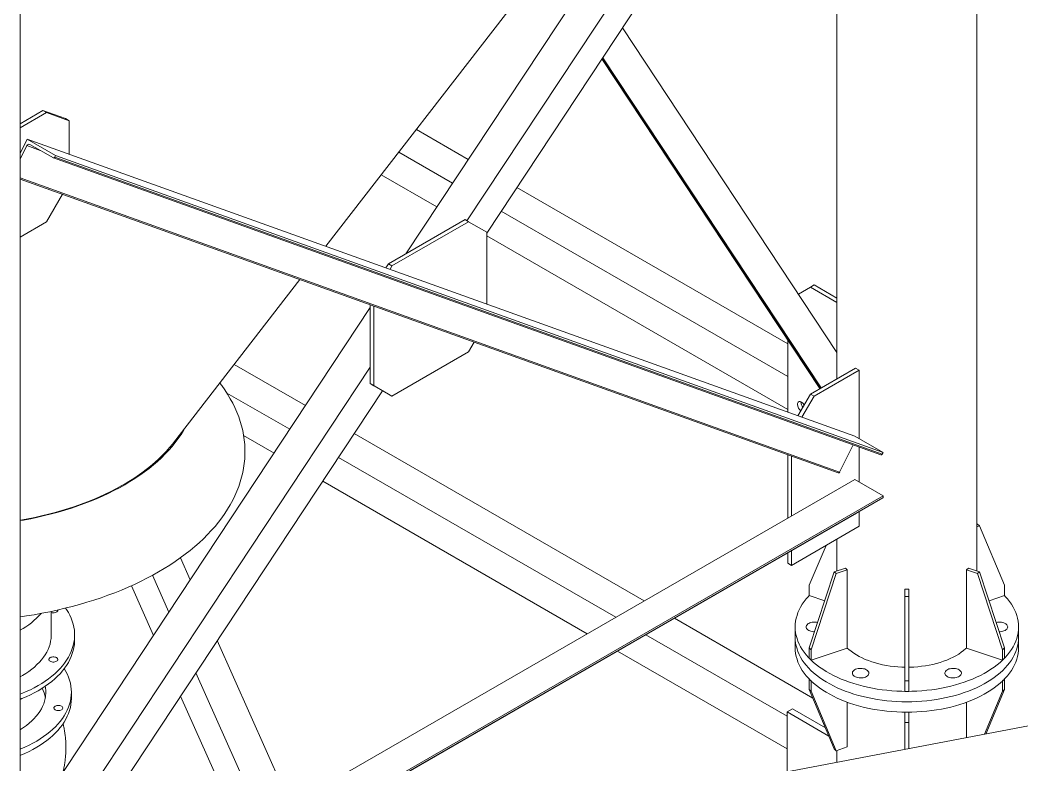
# Model space of a CAD drawing. Header units: millimetres. Extents: x 26816 to 90584, y 11074 to 56542.
# Drawn here: x 44436 to 46006, y 41510 to 42678 of the extents above; entities that cross this region are included whole.
import ezdxf

# ---------------------------------------------------------------- set-up
doc = ezdxf.new("R2010")
doc.units = ezdxf.units.MM
doc.layers.add('MAU_CAM', color=30, linetype='Continuous')
doc.layers.add('MAU_TÍM', color=4, linetype='Continuous', lineweight=25)

msp = doc.modelspace()

# ---------------------------------------------------------------- linework, layer by layer
at = {"layer": 'MAU_CAM', "linetype": 'Continuous', "lineweight": 0}
for p, q in [((45935.4, 41814.2), (45935.4, 43930.9)), ((45634.4, 43209.9), (45040.9, 42311.5)), ((44915.4, 42323.2), (45545.7, 43137)), ((45639.5, 43124.4), (45136.6, 42363.2)), ((45716.3, 43076.6), (45716.3, 42115.4)), ((45649.8, 43073.7), (45167.5, 42343.7)), ((44436.3, 40983.4), (44436.3, 42795.7)), ((45380.1, 42665.6), (45716.3, 42156.7)), ((45348.1, 42617.1), (45689.7, 42100)), ((45348.3, 42617.4), (45690, 42100.2)), ((45349.4, 42619), (45691.5, 42101.1)), ((44436.3, 42515.5), (44472.1, 42536.1)), ((44436.3, 42508.9), (44477.8, 42532.9)), ((44472.1, 42536.1), (44477.8, 42532.9)), ((44472.1, 42536.1), (44507.5, 42523.4)), ((44477.8, 42532.9), (44513.1, 42520.2)), ((44507.5, 42523.4), (44513.1, 42520.2)), ((44513.1, 42467.6), (44513.1, 42520.2)), ((45057.3, 42506.4), (45138.6, 42459.4)), ((44447.5, 42491.2), (44436.3, 42468.7)), ((44436.3, 42459.6), (44447.1, 42481.1)), ((44468.1, 42473.5), (44447.1, 42481.1)), ((44492.1, 42465.5), (44447.5, 42491.2)), ((45744.1, 42025.5), (44447.5, 42491.2)), ((44451.7, 42483), (44488.5, 42461.8)), ((44490.8, 42462.8), (44492.1, 42465.5)), ((45788.7, 41999.8), (44492.1, 42465.5)), ((45029.7, 42470.8), (45114, 42422.2)), ((44488.7, 42461.7), (45785.3, 41996.1)), ((45787.3, 41997.1), (44490.8, 42462.8)), ((45002.2, 42435.3), (45089.4, 42384.9)), ((45720.5, 41969.1), (44436.3, 42430.3)), ((44436.3, 42428.5), (45718.4, 41968)), ((44477.8, 42361.6), (44502.6, 42404.7)), ((45214.9, 42415.4), (45639.5, 42170.3)), ((45190.3, 42378.2), (45639.5, 42118.8)), ((44436.3, 42337.7), (44477.8, 42361.6)), ((45013.4, 42295.6), (45133.6, 42365)), ((45019, 42292.3), (45139.2, 42361.7)), ((45133.6, 42365), (45139.2, 42361.7)), ((45139.2, 42361.7), (45167.5, 42345.4)), ((45167.5, 42345.4), (45167.5, 42232.6)), ((45167.5, 42339.8), (45639.5, 42067.4)), ((45009.7, 42289.3), (45013.4, 42295.6)), ((45013.4, 42295.6), (45019, 42292.3)), ((45016, 42287), (45019, 42292.3)), ((44676.9, 42015.2), (44874.9, 42271)), ((45680.5, 42262.5), (45674.8, 42259.3)), ((45680.5, 42262.5), (45716.3, 42241.9)), ((45674.8, 42259.3), (45655.8, 42248.3)), ((45674.8, 42259.3), (45716.3, 42235.3)), ((44985.1, 42231.4), (44985.1, 42107.8)), ((44990.8, 42229.4), (44990.8, 42104.5)), ((44985.1, 42227), (44436.3, 41396.3)), ((45139.2, 42157.6), (45148.1, 42172.9)), ((45639.5, 42063.1), (45639.5, 42176)), ((45019, 42088.2), (45139.2, 42157.6)), ((44771.9, 42137.9), (44883.6, 42073.4)), ((44985.1, 42133.8), (44491.2, 41386.2)), ((45674.8, 42091.5), (45745.6, 42132.3)), ((45680.5, 42088.2), (45751.2, 42129)), ((45751.2, 42129), (45745.6, 42132.3)), ((45751.2, 42129), (45751.2, 42021.4)), ((44985.1, 42107.8), (44990.8, 42104.5)), ((44985.1, 42107.8), (45013.4, 42091.4)), ((44990.8, 42104.5), (45019, 42088.2)), ((45004.3, 42096.7), (44513.1, 41353.2)), ((44760.4, 42093.1), (44859, 42036.2)), ((45013.4, 42091.4), (45019, 42088.2)), ((45674.8, 42091.5), (45655.2, 42057.5)), ((45661.5, 42055.2), (45680.5, 42088.2)), ((45680.5, 42088.2), (45674.8, 42091.5)), ((45660, 42078.4), (45660, 42079.2)), ((44786.6, 42026.5), (44834.4, 41998.9)), ((44959.9, 42029.4), (45414.2, 41767.1)), ((45788.7, 41999.8), (45744.1, 42025.5)), ((45720.5, 41969.1), (45741.8, 42011.7)), ((45639.5, 41897.1), (45639.5, 41996.4)), ((45645.1, 41900.4), (45645.1, 41994.4)), ((45751.2, 42008.3), (45751.2, 41953.5)), ((45787.3, 41997.1), (45788.7, 41999.8)), ((44935.3, 41992.2), (45369.7, 41741.4)), ((45744.1, 41957.5), (44436.3, 41202.6)), ((44910.7, 41954.9), (45325.1, 41715.7)), ((45788.7, 41931.8), (45744.1, 41957.5)), ((45788.7, 41931.8), (44458.7, 41164)), ((45788.7, 41929.4), (45788.7, 41931.8)), ((44458.3, 41160.7), (45788.3, 41928.5)), ((45788.7, 41929.4), (44458.7, 41161.6)), ((44436.3, 41148), (45747.3, 41904.8)), ((45751.2, 41907.1), (45751.2, 41884.1)), ((45751.2, 41884.1), (45645.1, 41822.8)), ((45935.4, 41887.3), (45936.5, 41887.6)), ((45935.4, 41883.3), (45939.5, 41884.6)), ((45939.5, 41884.6), (45936.5, 41887.6)), ((45939.5, 41884.6), (45978.9, 41791.6)), ((45699.2, 41854), (45672.8, 41791.6)), ((45716.3, 41863.9), (45716.3, 41814.2)), ((45639.5, 41826.1), (45639.5, 41842.6)), ((45645.1, 41822.8), (45645.1, 41845.8)), ((44687.6, 41834.6), (44703, 41800)), ((45645.1, 41822.8), (45639.5, 41826.1)), ((44643.8, 41807.2), (44669.6, 41749.4)), ((45712.1, 41812.9), (45672.8, 41693.6)), ((45715.1, 41809.9), (45675.8, 41690.6)), ((45729.5, 41818.6), (45712.1, 41812.9)), ((45712.1, 41812.9), (45715.1, 41809.9)), ((45732.5, 41815.6), (45715.1, 41809.9)), ((45729.5, 41818.6), (45732.5, 41815.6)), ((45732.5, 41693.2), (45732.5, 41815.6)), ((45919.2, 41815.6), (45922.2, 41818.6)), ((45919.2, 41815.6), (45936.5, 41809.9)), ((45919.2, 41693.2), (45919.2, 41815.6)), ((45922.2, 41818.6), (45939.5, 41812.9)), ((45936.5, 41809.9), (45939.5, 41812.9)), ((45936.5, 41809.9), (45975.9, 41690.6)), ((45939.5, 41812.9), (45978.9, 41693.6)), ((44610.9, 41790.8), (44645.5, 41713)), ((45672.8, 41791.6), (45672.8, 41775.3)), ((45978.9, 41791.6), (45978.9, 41775.3)), ((45672.8, 41775.3), (45697.1, 41767.2)), ((45822.8, 41785.5), (45828.8, 41785.5)), ((45822.8, 41785.5), (45822.8, 41774)), ((45822.8, 41774), (45822.8, 41641.6)), ((45822.8, 41774), (45828.8, 41774)), ((45828.8, 41785.5), (45828.8, 41774)), ((45828.8, 41774), (45828.8, 41641.6)), ((45978.9, 41775.3), (45954.6, 41767.2)), ((44485.3, 41713.9), (44485.3, 41750.7)), ((45461.5, 41739.8), (45678.6, 41614.5)), ((45650.8, 41726.3), (45650.8, 41709.9)), ((46000.8, 41709.9), (46000.8, 41726.3)), ((44521.8, 41705.7), (44521.8, 41713.9)), ((45416.9, 41714.1), (45638.1, 41586.4)), ((44745.4, 41704.8), (44860.2, 41447.2)), ((45650.8, 41709.9), (45650.8, 41693.6)), ((46000.8, 41693.6), (46000.8, 41709.9)), ((45372.4, 41688.4), (45638.1, 41535)), ((45672.8, 41693.6), (45675.8, 41690.6)), ((45672.8, 41693.6), (45672.8, 41677.3)), ((45675.8, 41674.3), (45732.5, 41693.2)), ((45675.8, 41690.6), (45675.8, 41674.3)), ((45975.9, 41674.3), (45919.2, 41693.2)), ((45975.9, 41690.6), (45978.9, 41693.6)), ((45975.9, 41690.6), (45975.9, 41674.3)), ((45978.9, 41693.6), (45978.9, 41677.3)), ((45672.8, 41677.3), (45675.8, 41674.3)), ((45975.9, 41674.3), (45978.9, 41677.3)), ((44712, 41654.2), (44815.6, 41421.5)), ((45672.8, 41644.6), (45675.8, 41641.6)), ((45672.8, 41644.6), (45672.8, 41644.6)), ((45672.8, 41628.3), (45672.8, 41644.6)), ((45675.8, 41641.6), (45675.8, 41641.6)), ((45675.8, 41625.3), (45675.8, 41641.6)), ((45822.8, 41641.6), (45828.8, 41641.6)), ((45822.8, 41641.6), (45822.8, 41625.2)), ((45828.8, 41641.6), (45828.8, 41625.2)), ((45975.9, 41641.6), (45978.9, 41644.6)), ((45975.9, 41641.6), (45975.9, 41641.6)), ((45975.9, 41625.3), (45975.9, 41641.6)), ((45978.9, 41644.6), (45978.9, 41644.6)), ((45978.9, 41628.3), (45978.9, 41644.6)), ((44687.9, 41617.8), (44783.6, 41403)), ((45672.8, 41628.3), (45675.8, 41625.3)), ((45712.1, 41535.2), (45672.8, 41628.3)), ((45715.1, 41532.2), (45675.8, 41625.3)), ((45822.8, 41625.2), (45828.8, 41625.2)), ((45947.4, 41557.9), (45975.9, 41625.3)), ((45949.3, 41558.2), (45978.9, 41628.3)), ((45975.9, 41625.3), (45978.9, 41628.3)), ((45732.5, 41608.2), (45732.5, 41538)), ((45919.2, 41608.2), (45919.2, 41552.5)), ((45646.6, 41597.9), (45638.1, 41593)), ((45638.1, 41593), (45703.8, 41555.1)), ((45638.1, 41499.1), (45638.1, 41593)), ((45646.6, 41597.9), (45698.3, 41568)), ((45822.8, 41576.3), (45822.8, 41592.6)), ((45822.8, 41592.6), (45828.8, 41592.6)), ((45822.8, 41592.6), (45822.8, 41592.6)), ((45828.8, 41576.3), (45828.8, 41592.6)), ((45828.8, 41592.6), (45828.8, 41592.6)), ((45822.8, 41576.3), (45828.8, 41576.3)), ((45822.8, 41534.2), (45822.8, 41576.3)), ((45828.8, 41535.4), (45828.8, 41576.3)), ((45732.5, 41538), (45715.1, 41532.2)), ((45712.1, 41535.2), (45715.1, 41532.2)), ((45716.3, 41532.6), (45716.3, 41514))]:
    msp.add_line(p, q, dxfattribs=at)
at = {"layer": 'MAU_CAM', "linetype": 'Continuous', "lineweight": 0, "flags": 128}
for points in [[(44436.3, 41742.1), (44446.3, 41743.5), (44458.6, 41745.5), (44470.7, 41747.7), (44482.8, 41750.1), (44494.7, 41752.7), (44506.5, 41755.5), (44518.2, 41758.4), (44529.7, 41761.6), (44541, 41764.9), (44552.2, 41768.4), (44563.2, 41772), (44574.1, 41775.9), (44584.7, 41779.9), (44595.2, 41784.1), (44605.5, 41788.5), (44615.5, 41793), (44625.3, 41797.6), (44634.9, 41802.5), (44644.3, 41807.4), (44653.4, 41812.6), (44662.3, 41817.8), (44670.9, 41823.2), (44679.3, 41828.8), (44687.4, 41834.5), (44695.2, 41840.3), (44702.7, 41846.2), (44710, 41852.2), (44716.9, 41858.4), (44723.6, 41864.6), (44730, 41871), (44736, 41877.5), (44741.8, 41884), (44747.2, 41890.7), (44752.3, 41897.4), (44757.1, 41904.2), (44761.6, 41911.1), (44765.7, 41918), (44769.5, 41925), (44773, 41932.1), (44776.1, 41939.2), (44778.9, 41946.4), (44781.3, 41953.6), (44783.4, 41960.9), (44785.2, 41968.2), (44786.6, 41975.5), (44787.6, 41982.8), (44788.3, 41990.1), (44788.7, 41997.5), (44788.7, 42004.8), (44788.3, 42012.2), (44787.6, 42019.5), (44786.6, 42026.8), (44785.2, 42034.1), (44783.4, 42041.4), (44781.3, 42048.6), (44778.9, 42055.9), (44776.1, 42063), (44773, 42070.2), (44769.5, 42077.2), (44765.7, 42084.2), (44761.6, 42091.2), (44757.1, 42098.1), (44752.3, 42104.9), (44749.4, 42108.8)], [(45654.3, 42075.1), (45654.5, 42076.5), (45654.8, 42077.7), (45655.5, 42078.7), (45656.3, 42079.3), (45657.3, 42079.7), (45658.5, 42079.6), (45659.7, 42079.3), (45661, 42078.6), (45662.3, 42077.7), (45663.5, 42076.5), (45664.6, 42075), (45665, 42074.4)], [(44436.3, 41893), (44441.9, 41893.9), (44453, 41896), (44464, 41898.3), (44474.9, 41900.8), (44485.6, 41903.5), (44496.2, 41906.4), (44506.6, 41909.4), (44516.9, 41912.6), (44527, 41916), (44536.9, 41919.6), (44546.6, 41923.4), (44556.1, 41927.3), (44565.4, 41931.4), (44574.5, 41935.6), (44583.4, 41940), (44592, 41944.6), (44600.4, 41949.3), (44608.5, 41954.1), (44616.4, 41959.1), (44624, 41964.2), (44631.4, 41969.4), (44638.4, 41974.8), (44645.2, 41980.3), (44651.7, 41985.9), (44657.9, 41991.6), (44663.8, 41997.5), (44669.4, 42003.4), (44674.7, 42009.4), (44679.6, 42015.5), (44684.3, 42021.7), (44688.6, 42028), (44692.6, 42034.3), (44695.1, 42038.8)], [(44436.3, 41893.4), (44437.2, 41893.6), (44448.3, 41895.6), (44459.3, 41897.8), (44470.2, 41900.3), (44480.9, 41902.9), (44491.5, 41905.7), (44501.9, 41908.6), (44512.2, 41911.8), (44522.3, 41915.1), (44532.2, 41918.6), (44541.9, 41922.3), (44551.5, 41926.2), (44560.8, 41930.2), (44569.9, 41934.4), (44578.8, 41938.7), (44587.5, 41943.2), (44595.9, 41947.9), (44604, 41952.6), (44612, 41957.6), (44619.6, 41962.6), (44627, 41967.8), (44634.1, 41973.2), (44640.9, 41978.6), (44647.4, 41984.2), (44653.7, 41989.8), (44659.6, 41995.6), (44665.2, 42001.5), (44670.5, 42007.5), (44675.5, 42013.5), (44676.9, 42015.2)], [(45747.3, 41904.8), (45747.3, 41904.8), (45747.3, 41904.8)], [(46000.8, 41726.3), (46000.7, 41721.7), (46000.1, 41717.2), (45999.3, 41712.7), (45998, 41708.2), (45996.5, 41703.8), (45994.5, 41699.4), (45992.3, 41695.1), (45989.7, 41690.8), (45986.8, 41686.6), (45983.5, 41682.4), (45979.9, 41678.4), (45976.1, 41674.5), (45971.9, 41670.6), (45967.4, 41666.9), (45962.7, 41663.3), (45957.6, 41659.8), (45952.3, 41656.5), (45946.8, 41653.3), (45941, 41650.2), (45935, 41647.3), (45928.7, 41644.5), (45922.2, 41642), (45915.6, 41639.5), (45908.8, 41637.3), (45901.8, 41635.3), (45894.6, 41633.4), (45887.3, 41631.7), (45879.9, 41630.2), (45872.4, 41628.9), (45864.8, 41627.8), (45857.1, 41626.9), (45849.3, 41626.2), (45841.5, 41625.7), (45833.7, 41625.3), (45825.8, 41625.2), (45818, 41625.3), (45810.2, 41625.7), (45802.4, 41626.2), (45794.6, 41626.9), (45786.9, 41627.8), (45779.3, 41628.9), (45771.8, 41630.2), (45764.4, 41631.7), (45757.1, 41633.4), (45749.9, 41635.3), (45742.9, 41637.3), (45736.1, 41639.5), (45729.4, 41642), (45723, 41644.5), (45716.7, 41647.3), (45710.7, 41650.2), (45704.9, 41653.3), (45699.4, 41656.5), (45694.1, 41659.8), (45689, 41663.3), (45684.3, 41666.9), (45679.8, 41670.6), (45675.6, 41674.5), (45671.7, 41678.4), (45668.2, 41682.4), (45664.9, 41686.6), (45662, 41690.8), (45659.4, 41695.1), (45657.1, 41699.4), (45655.2, 41703.8), (45653.7, 41708.2), (45652.4, 41712.7), (45651.5, 41717.2), (45651, 41721.7), (45650.8, 41726.3), (45651, 41730.8), (45651.5, 41735.3), (45652.4, 41739.8), (45653.7, 41744.3), (45655.2, 41748.8), (45657.1, 41753.1), (45659.4, 41757.5), (45662, 41761.8), (45664.9, 41766), (45668.2, 41770.1), (45671.7, 41774.1), (45672.8, 41775.3)], [(45978.9, 41775.3), (45979.9, 41774.1), (45983.5, 41770.1), (45986.8, 41766), (45989.7, 41761.8), (45992.3, 41757.5), (45994.5, 41753.1), (45996.5, 41748.8), (45998, 41744.3), (45999.3, 41739.8), (46000.1, 41735.3), (46000.7, 41730.8), (46000.8, 41726.3)], [(44436.3, 41620.8), (44439.4, 41622), (44446, 41624.8), (44452.5, 41627.8), (44458.7, 41631), (44464.7, 41634.3), (44470.4, 41637.7), (44475.9, 41641.3), (44481.1, 41645.1), (44486, 41648.9), (44490.6, 41652.9), (44495, 41656.9), (44499, 41661.1), (44502.7, 41665.4), (44506.1, 41669.7), (44509.2, 41674.2), (44512, 41678.7), (44514.4, 41683.2), (44516.5, 41687.9), (44518.2, 41692.5), (44519.6, 41697.2), (44520.7, 41702), (44521.4, 41706.7), (44521.7, 41711.5), (44521.7, 41716.3), (44521.4, 41721.1), (44520.7, 41725.8), (44519.6, 41730.6), (44518.2, 41735.3), (44516.5, 41739.9), (44514.4, 41744.6), (44512, 41749.1), (44509.2, 41753.6), (44507.8, 41755.8)], [(44495.4, 41752.9), (44495.5, 41752.6), (44495.3, 41751.7), (44494.8, 41750.8), (44493.9, 41750), (44492.8, 41749.4), (44491.5, 41748.9), (44490, 41748.6), (44488.5, 41748.5), (44486.9, 41748.6), (44485.4, 41748.9), (44485.3, 41749)], [(45685.9, 41733.2), (45684, 41733.5), (45681.9, 41733.8), (45679.8, 41733.8), (45677.7, 41733.5), (45675.6, 41733.1), (45673.7, 41732.6), (45672, 41731.8), (45670.6, 41730.9), (45669.4, 41729.8), (45668.5, 41728.7), (45668, 41727.5), (45667.8, 41726.3), (45668, 41725), (45668.5, 41723.8), (45669.4, 41722.7), (45670.6, 41721.7), (45672, 41720.8), (45673.7, 41720), (45675.6, 41719.4), (45677.7, 41719), (45679.8, 41718.8), (45681.1, 41718.8)], [(45970.6, 41718.8), (45971.9, 41718.8), (45974, 41719), (45976.1, 41719.4), (45978, 41720), (45979.6, 41720.8), (45981.1, 41721.7), (45982.3, 41722.7), (45983.1, 41723.8), (45983.7, 41725), (45983.8, 41726.3), (45983.7, 41727.5), (45983.1, 41728.7), (45982.3, 41729.8), (45981.1, 41730.9), (45979.6, 41731.8), (45978, 41732.6), (45976.1, 41733.1), (45974, 41733.5), (45971.9, 41733.8), (45969.8, 41733.8), (45967.7, 41733.5), (45965.8, 41733.2)], [(44436.3, 41647.8), (44440.2, 41650), (44445.3, 41653.1), (44450.1, 41656.4), (44454.7, 41659.9), (44459, 41663.4), (44462.9, 41667.1), (44466.6, 41670.8), (44470, 41674.7), (44473, 41678.6), (44475.8, 41682.7), (44478.1, 41686.8), (44480.2, 41690.9), (44481.9, 41695.1), (44483.3, 41699.4), (44484.3, 41703.7), (44484.9, 41708), (44485.3, 41712.3), (44485.3, 41713.9)], [(44436.3, 41612.6), (44439.4, 41613.8), (44446, 41616.7), (44452.5, 41619.7), (44458.7, 41622.8), (44464.7, 41626.1), (44470.4, 41629.6), (44475.9, 41633.2), (44481.1, 41636.9), (44486, 41640.7), (44490.6, 41644.7), (44495, 41648.8), (44499, 41652.9), (44502.7, 41657.2), (44506.1, 41661.6), (44509.2, 41666), (44512, 41670.5), (44514.4, 41675.1), (44516.5, 41679.7), (44518.2, 41684.4), (44519.6, 41689.1), (44520.7, 41693.8), (44521.4, 41698.6), (44521.7, 41703.3), (44521.8, 41705.7)], [(46000.8, 41709.9), (46000.7, 41705.4), (46000.1, 41700.9), (45999.3, 41696.4), (45998, 41691.9), (45996.5, 41687.5), (45994.5, 41683.1), (45992.3, 41678.7), (45989.7, 41674.4), (45986.8, 41670.2), (45983.5, 41666.1), (45979.9, 41662.1), (45976.1, 41658.1), (45971.9, 41654.3), (45967.4, 41650.6), (45962.7, 41647), (45957.6, 41643.5), (45952.3, 41640.1), (45946.8, 41636.9), (45941, 41633.9), (45935, 41631), (45928.7, 41628.2), (45922.2, 41625.6), (45915.6, 41623.2), (45908.8, 41621), (45901.8, 41618.9), (45894.6, 41617), (45887.3, 41615.4), (45879.9, 41613.9), (45872.4, 41612.6), (45864.8, 41611.4), (45857.1, 41610.5), (45849.3, 41609.8), (45841.5, 41609.3), (45833.7, 41609), (45825.8, 41608.9), (45818, 41609), (45810.2, 41609.3), (45802.4, 41609.8), (45794.6, 41610.5), (45786.9, 41611.4), (45779.3, 41612.6), (45771.8, 41613.9), (45764.4, 41615.4), (45757.1, 41617), (45749.9, 41618.9), (45742.9, 41621), (45736.1, 41623.2), (45729.4, 41625.6), (45723, 41628.2), (45716.7, 41631), (45710.7, 41633.9), (45704.9, 41636.9), (45699.4, 41640.1), (45694.1, 41643.5), (45689, 41647), (45684.3, 41650.6), (45679.8, 41654.3), (45675.6, 41658.1), (45671.7, 41662.1), (45668.2, 41666.1), (45664.9, 41670.2), (45662, 41674.4), (45659.4, 41678.7), (45657.1, 41683.1), (45655.2, 41687.5), (45653.7, 41691.9), (45652.4, 41696.4), (45651.5, 41700.9), (45651, 41705.4), (45650.8, 41709.9), (45650.8, 41709.9)], [(46000.8, 41709.9), (46000.7, 41705.4), (46000.1, 41700.9), (45999.3, 41696.4), (45998, 41691.9), (45996.5, 41687.5), (45994.5, 41683.1), (45992.3, 41678.7), (45989.7, 41674.4), (45986.8, 41670.2), (45983.5, 41666.1), (45979.9, 41662.1), (45976.1, 41658.1), (45971.9, 41654.3), (45967.4, 41650.6), (45962.7, 41647), (45957.6, 41643.5), (45952.3, 41640.1), (45946.8, 41636.9), (45941, 41633.9), (45935, 41631), (45928.7, 41628.2), (45922.2, 41625.6), (45915.6, 41623.2), (45908.8, 41621), (45901.8, 41618.9), (45894.6, 41617), (45887.3, 41615.4), (45879.9, 41613.9), (45872.4, 41612.6), (45864.8, 41611.4), (45857.1, 41610.5), (45849.3, 41609.8), (45841.5, 41609.3), (45833.7, 41609), (45825.8, 41608.9), (45818, 41609), (45810.2, 41609.3), (45802.4, 41609.8), (45794.6, 41610.5), (45786.9, 41611.4), (45779.3, 41612.6), (45771.8, 41613.9), (45764.4, 41615.4), (45757.1, 41617), (45749.9, 41618.9), (45742.9, 41621), (45736.1, 41623.2), (45729.4, 41625.6), (45723, 41628.2), (45716.7, 41631), (45710.7, 41633.9), (45704.9, 41636.9), (45699.4, 41640.1), (45694.1, 41643.5), (45689, 41647), (45684.3, 41650.6), (45679.8, 41654.3), (45675.6, 41658.1), (45671.7, 41662.1), (45668.2, 41666.1), (45664.9, 41670.2), (45662, 41674.4), (45659.4, 41678.7), (45657.1, 41683.1), (45655.2, 41687.5), (45653.7, 41691.9), (45652.4, 41696.4), (45651.5, 41700.9), (45651, 41705.4), (45650.8, 41709.9), (45650.8, 41709.9)], [(44493.4, 41678.1), (44494.4, 41677.4), (44495.1, 41676.6), (44495.4, 41675.7), (44495.4, 41674.8), (44495.1, 41673.9), (44494.4, 41673.1), (44493.4, 41672.4), (44492.2, 41671.8), (44490.8, 41671.4), (44489.2, 41671.2), (44487.7, 41671.2), (44486.1, 41671.4), (44484.7, 41671.8), (44483.5, 41672.4), (44482.5, 41673.1), (44481.8, 41673.9), (44481.5, 41674.8), (44481.5, 41675.7), (44481.8, 41676.6), (44482.5, 41677.4), (44483.5, 41678.1), (44484.7, 41678.7), (44486.1, 41679.1), (44487.7, 41679.3), (44489.2, 41679.3), (44490.8, 41679.1), (44492.2, 41678.7), (44493.4, 41678.1)], [(46000.8, 41693.6), (46000.7, 41689.1), (46000.1, 41684.6), (45999.3, 41680.1), (45998, 41675.6), (45996.5, 41671.1), (45994.5, 41666.7), (45992.3, 41662.4), (45989.7, 41658.1), (45986.8, 41653.9), (45983.5, 41649.8), (45979.9, 41645.7), (45976.1, 41641.8), (45971.9, 41638), (45967.4, 41634.2), (45962.7, 41630.6), (45957.6, 41627.1), (45952.3, 41623.8), (45946.8, 41620.6), (45941, 41617.5), (45935, 41614.6), (45928.7, 41611.9), (45922.2, 41609.3), (45915.6, 41606.9), (45908.8, 41604.6), (45901.8, 41602.6), (45894.6, 41600.7), (45887.3, 41599), (45879.9, 41597.5), (45872.4, 41596.2), (45864.8, 41595.1), (45857.1, 41594.2), (45849.3, 41593.5), (45841.5, 41593), (45833.7, 41592.7), (45825.8, 41592.6), (45818, 41592.7), (45810.2, 41593), (45802.4, 41593.5), (45794.6, 41594.2), (45786.9, 41595.1), (45779.3, 41596.2), (45771.8, 41597.5), (45764.4, 41599), (45757.1, 41600.7), (45749.9, 41602.6), (45742.9, 41604.6), (45736.1, 41606.9), (45729.4, 41609.3), (45723, 41611.9), (45716.7, 41614.6), (45710.7, 41617.5), (45704.9, 41620.6), (45699.4, 41623.8), (45694.1, 41627.1), (45689, 41630.6), (45684.3, 41634.2), (45679.8, 41638), (45675.6, 41641.8), (45671.7, 41645.7), (45668.2, 41649.8), (45664.9, 41653.9), (45662, 41658.1), (45659.4, 41662.4), (45657.1, 41666.7), (45655.2, 41671.1), (45653.7, 41675.6), (45652.4, 41680.1), (45651.5, 41684.6), (45651, 41689.1), (45650.8, 41693.6), (45650.8, 41693.6)], [(45822.8, 41663.1), (45818.1, 41663.2), (45811.9, 41663.5), (45805.8, 41664.1), (45799.7, 41664.9), (45793.8, 41665.8), (45787.9, 41666.9), (45782.1, 41668.3), (45776.5, 41669.8), (45771.1, 41671.5), (45765.8, 41673.4), (45760.7, 41675.4), (45755.8, 41677.6), (45751.2, 41680), (45746.8, 41682.5), (45742.6, 41685.2), (45738.7, 41688), (45735.1, 41690.9), (45732.5, 41693.2)], [(45919.2, 41693.2), (45918.3, 41692.4), (45914.8, 41689.4), (45911.1, 41686.5), (45907, 41683.8), (45902.8, 41681.2), (45898.2, 41678.8), (45893.5, 41676.5), (45888.5, 41674.4), (45883.3, 41672.4), (45877.9, 41670.6), (45872.4, 41669), (45866.7, 41667.6), (45860.9, 41666.4), (45854.9, 41665.3), (45848.9, 41664.5), (45842.8, 41663.8), (45836.7, 41663.3), (45830.5, 41663.1), (45828.8, 41663.1)], [(45759.8, 41660.3), (45757.9, 41660.8), (45755.8, 41661.1), (45753.7, 41661.3), (45751.6, 41661.2), (45749.5, 41660.9), (45747.5, 41660.5), (45745.6, 41659.8), (45744, 41659), (45742.7, 41658.1), (45741.6, 41657), (45740.8, 41655.8), (45740.4, 41654.6), (45740.4, 41653.4), (45740.7, 41652.1), (45741.3, 41651), (45742.3, 41649.9), (45743.5, 41648.9), (45745.1, 41648), (45746.8, 41647.3), (45748.8, 41646.8), (45750.9, 41646.4), (45753, 41646.3), (45755.1, 41646.3), (45757.2, 41646.6), (45759.2, 41647.1), (45761, 41647.7), (45762.7, 41648.5), (45764, 41649.5), (45765.1, 41650.6), (45765.9, 41651.7), (45766.3, 41653), (45766.3, 41654.2), (45766, 41655.4), (45765.4, 41656.6), (45764.4, 41657.7), (45763.1, 41658.7), (45761.6, 41659.6), (45759.8, 41660.3)], [(45891.8, 41660.3), (45890.1, 41659.6), (45888.5, 41658.7), (45887.3, 41657.7), (45886.3, 41656.6), (45885.7, 41655.4), (45885.4, 41654.2), (45885.4, 41653), (45885.8, 41651.7), (45886.6, 41650.6), (45887.7, 41649.5), (45889, 41648.5), (45890.6, 41647.7), (45892.5, 41647.1), (45894.5, 41646.6), (45896.6, 41646.3), (45898.7, 41646.3), (45900.8, 41646.4), (45902.9, 41646.8), (45904.8, 41647.3), (45906.6, 41648), (45908.1, 41648.9), (45909.4, 41649.9), (45910.4, 41651), (45911, 41652.1), (45911.3, 41653.4), (45911.3, 41654.6), (45910.9, 41655.8), (45910.1, 41657), (45909, 41658.1), (45907.7, 41659), (45906, 41659.8), (45904.2, 41660.5), (45902.2, 41660.9), (45900.1, 41661.2), (45898, 41661.3), (45895.9, 41661.1), (45893.8, 41660.8), (45891.8, 41660.3)]]:
    msp.add_lwpolyline(points, dxfattribs=at)
at = {"layer": 'MAU_CAM', "linetype": 'Continuous', "lineweight": 0}
for centre, radius, start, end in [((44450.3, 42479.9), 3.43, 65.9989, 159.4884), ((44489.1, 42463.4), 1.72, 245.9989, 339.4884), ((45668.3, 42075.8), 13.9, 182.6357, 231.1942), ((45673.2, 42078.8), 13.2, 178.745, 218.0895), ((45673.5, 42079), 13.6, 182.3679, 217.8155), ((45785.7, 41997.8), 1.76, 255.1725, 338.8658), ((45718.9, 41969.7), 1.76, 255.1725, 338.8658), ((45787.7, 41929.3), 0.986, 305.0133, 6.2988), ((44381.8, 41824.1), 116.4, 297.9509, 318.8585)]:
    msp.add_arc(centre, radius, start, end, dxfattribs=at)
at = {"layer": 'MAU_TÍM', "linetype": 'Continuous', "lineweight": 0}
for p, q in [((46550.4, 41672.4), (45485.6, 41470.2)), ((44516.8, 41614.3), (44516.8, 41624.1))]:
    msp.add_line(p, q, dxfattribs=at)
at = {"layer": 'MAU_TÍM', "linetype": 'Continuous', "lineweight": 0, "flags": 128}
for points in [[(44505.7, 41661), (44505.7, 41661), (44508.3, 41656.5), (44510.5, 41651.9), (44512.5, 41647.4), (44514, 41642.7), (44515.2, 41638.1), (44516.1, 41633.4), (44516.6, 41628.6), (44516.8, 41623.9), (44516.6, 41619.2), (44516.1, 41614.5), (44515.2, 41609.8), (44513.9, 41605.1), (44512.3, 41600.5), (44510.4, 41595.9), (44508.1, 41591.4), (44505.5, 41586.9), (44502.6, 41582.5), (44499.3, 41578.2), (44495.8, 41573.9), (44491.9, 41569.8), (44487.7, 41565.7), (44483.2, 41561.8), (44478.4, 41558), (44473.3, 41554.3), (44468, 41550.7), (44462.4, 41547.3), (44456.5, 41544), (44450.4, 41540.8), (44444.1, 41537.8), (44437.6, 41535), (44436.3, 41534.5)], [(44475.9, 41633.2), (44476.3, 41630.8), (44476.7, 41626.6), (44476.8, 41622.4), (44476.4, 41618.2), (44475.8, 41614.1), (44474.8, 41609.9), (44473.4, 41605.8), (44471.7, 41601.7), (44469.7, 41597.7), (44467.3, 41593.8), (44464.6, 41589.9), (44461.6, 41586.1), (44458.2, 41582.4), (44454.6, 41578.8), (44450.6, 41575.2), (44446.4, 41571.8), (44441.9, 41568.6), (44437.1, 41565.4), (44436.3, 41564.9)], [(44516.8, 41614.3), (44516.8, 41614.1), (44516.6, 41609.4), (44516.1, 41604.7), (44515.2, 41600), (44513.9, 41595.3), (44512.3, 41590.7), (44510.4, 41586.1), (44508.1, 41581.6), (44505.5, 41577.1), (44502.6, 41572.7), (44499.3, 41568.4), (44495.8, 41564.1), (44491.9, 41560), (44487.7, 41555.9), (44483.2, 41552), (44478.4, 41548.2), (44473.3, 41544.5), (44468, 41540.9), (44462.4, 41537.5), (44456.5, 41534.2), (44450.4, 41531), (44444.1, 41528), (44437.6, 41525.2), (44436.3, 41524.7)], [(44492.8, 41602.7), (44491.6, 41602.1), (44490.6, 41601.4), (44489.8, 41600.6), (44489.5, 41599.8), (44489.4, 41598.8), (44489.7, 41598), (44490.4, 41597.1), (44491.3, 41596.4), (44492.5, 41595.8), (44493.9, 41595.4), (44495.4, 41595.2), (44497, 41595.2), (44498.5, 41595.4), (44500, 41595.7), (44501.2, 41596.3), (44502.2, 41597), (44502.9, 41597.8), (44503.3, 41598.7), (44503.4, 41599.6), (44503.1, 41600.4), (44502.4, 41601.3), (44501.5, 41602), (44500.3, 41602.6), (44498.9, 41603), (44497.3, 41603.2), (44495.8, 41603.2), (44494.2, 41603), (44492.8, 41602.7)]]:
    msp.add_lwpolyline(points, dxfattribs=at)
at = {"layer": 'MAU_TÍM', "linetype": 'Continuous', "lineweight": 0}
msp.add_arc((44421.3, 41605.6), 55.6, 10.1443, 26.1517, dxfattribs=at)
msp.add_open_spline([(44503.2, 41497.6), (44503.6, 41499), (44504.6, 41502.8), (44505.8, 41509), (44506.9, 41516.1), (44507.7, 41523.2), (44508.1, 41530.4), (44508.3, 41537.5), (44508.1, 41544.6), (44507.6, 41551.7), (44506.8, 41558.8), (44505.7, 41565.7), (44504.7, 41571), (44503.9, 41574), (44503.7, 41574.6)], degree=3, knots=[0, 0, 0, 0, 0.05778, 0.1505, 0.242934, 0.335097, 0.427004, 0.518671, 0.61011, 0.701335, 0.79236, 0.883199, 0.973867, 1, 1, 1, 1], dxfattribs=at)

doc.saveas('drawing.dxf')
